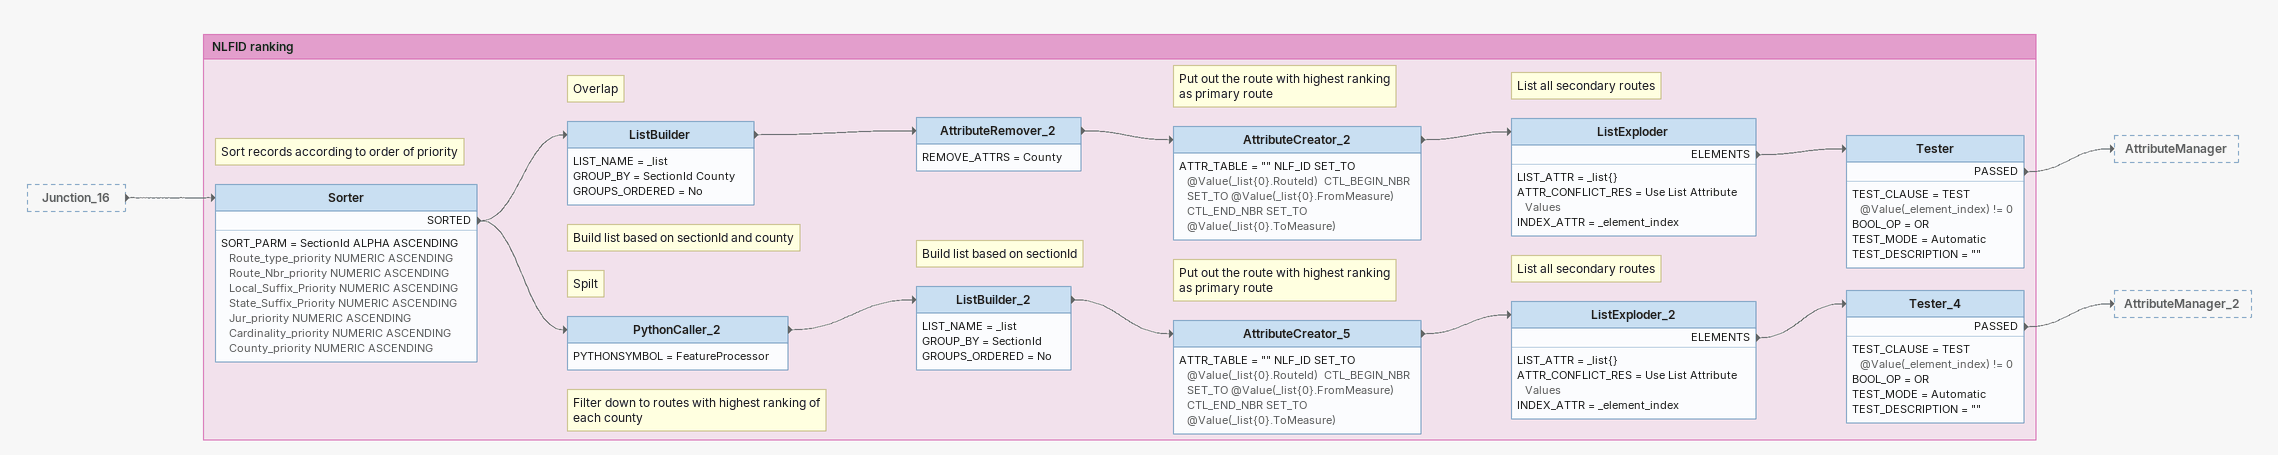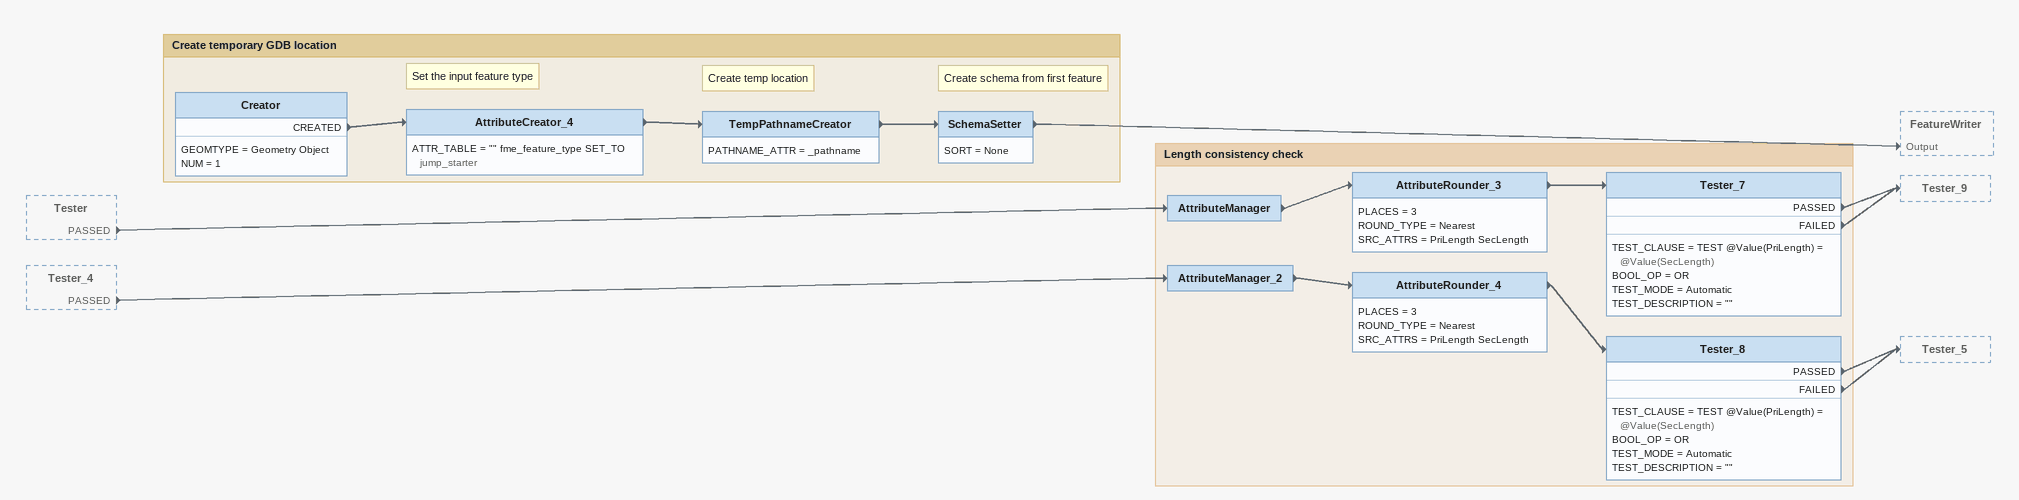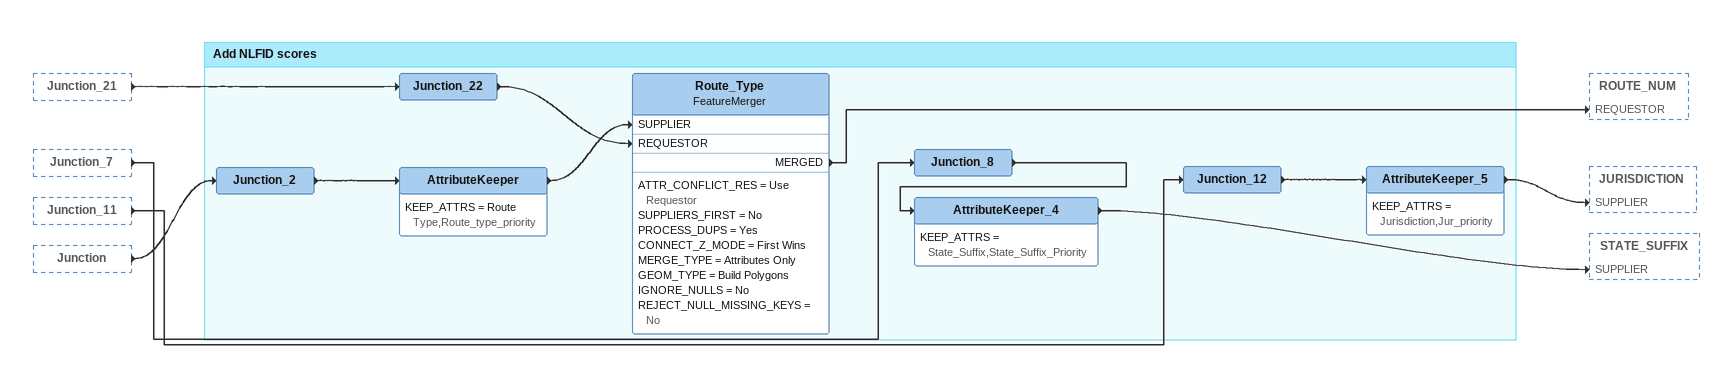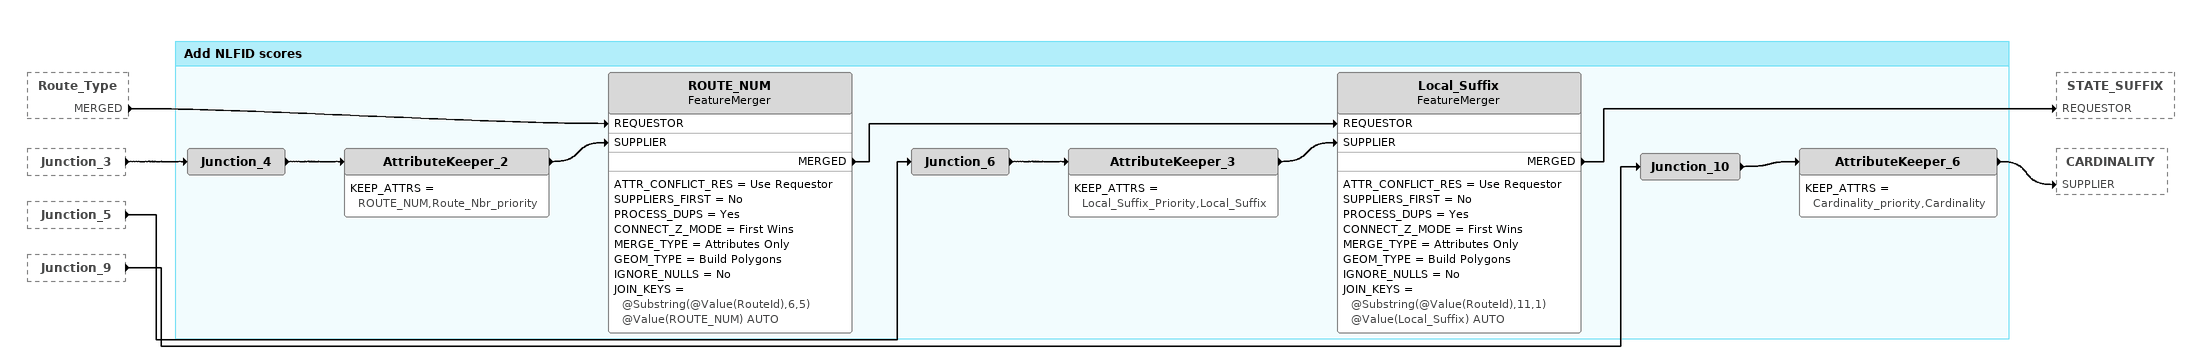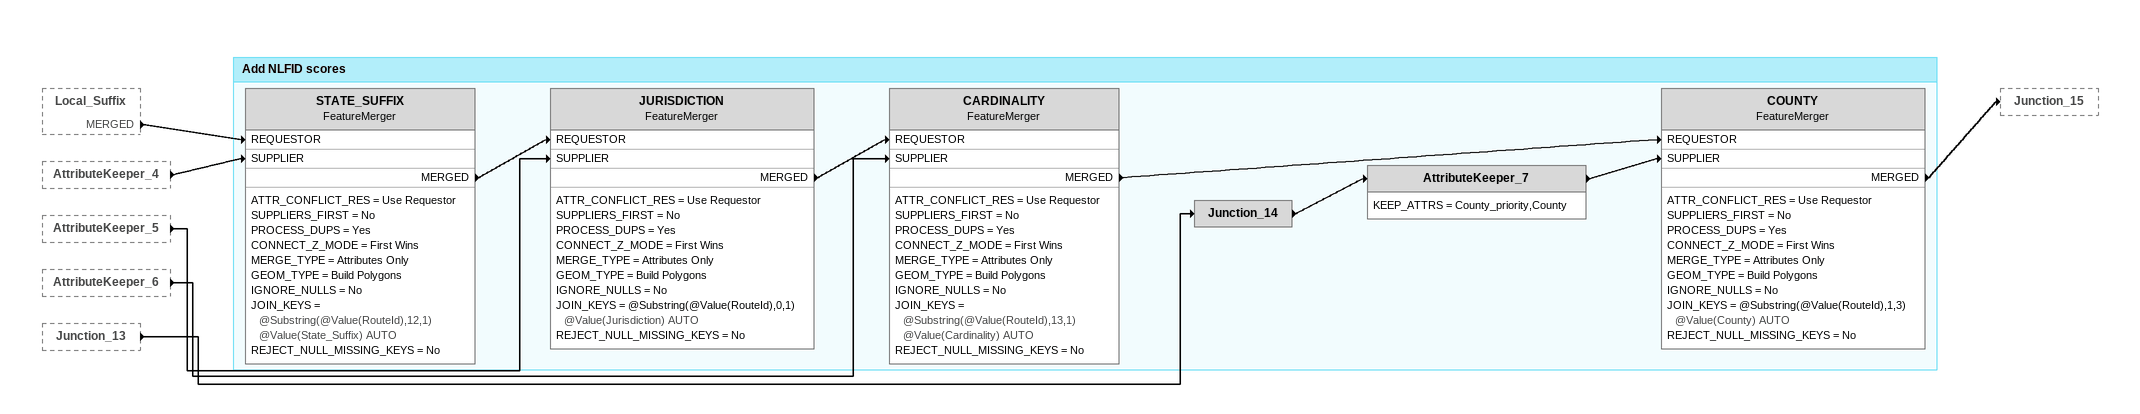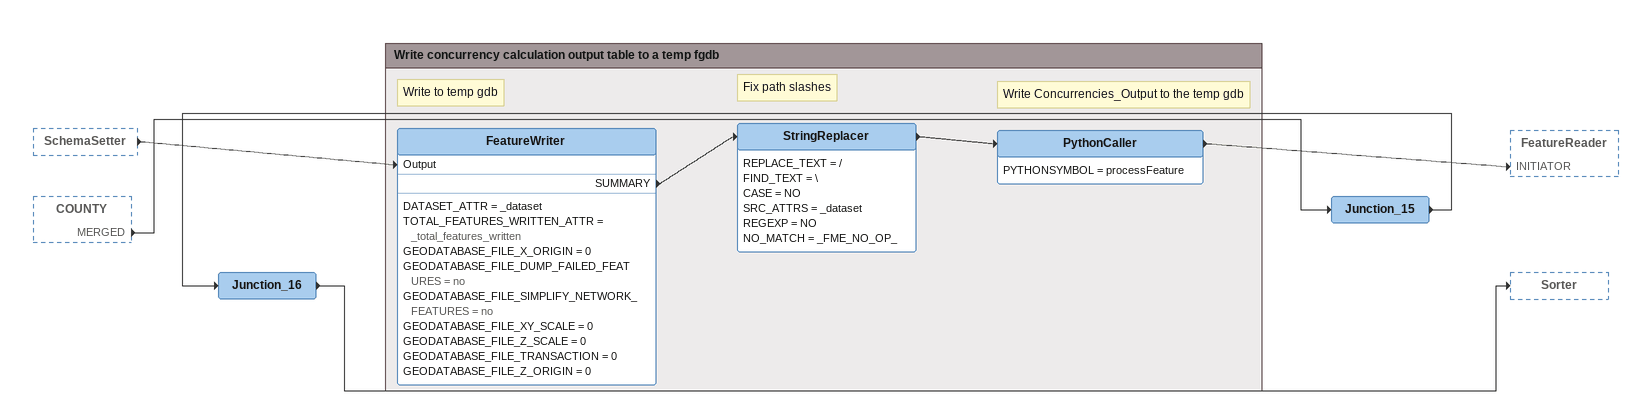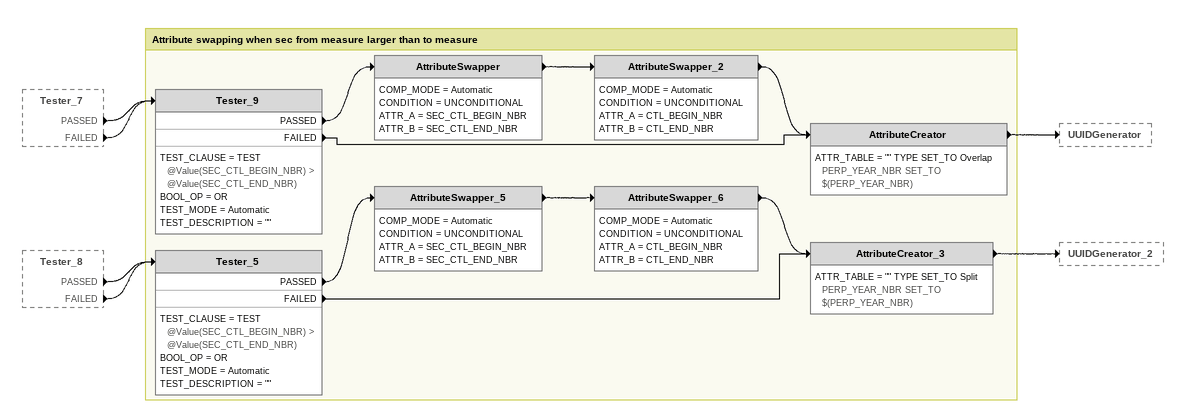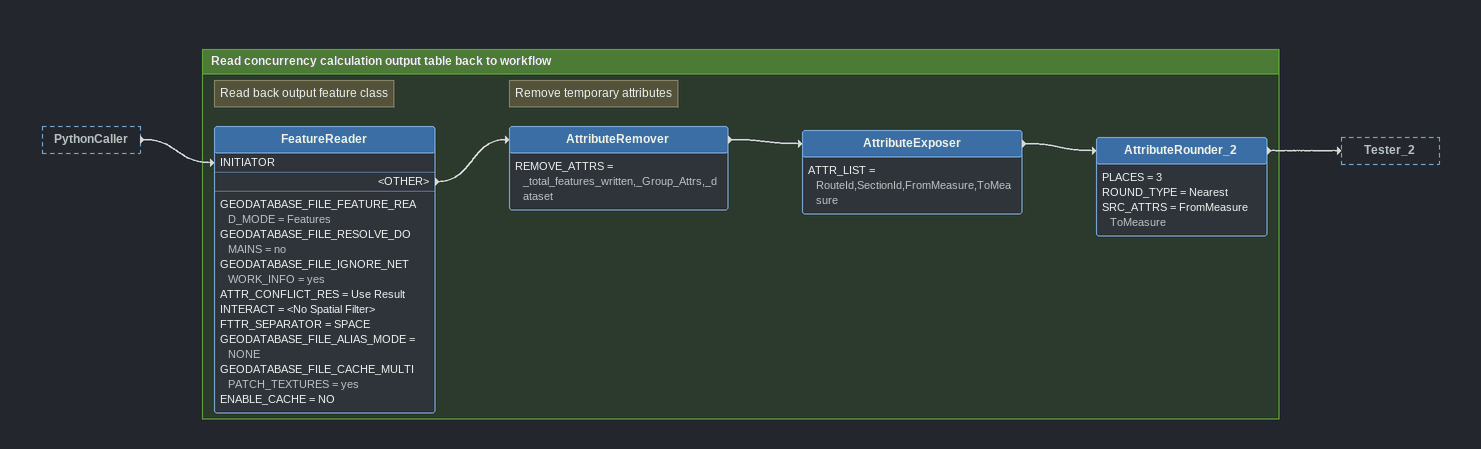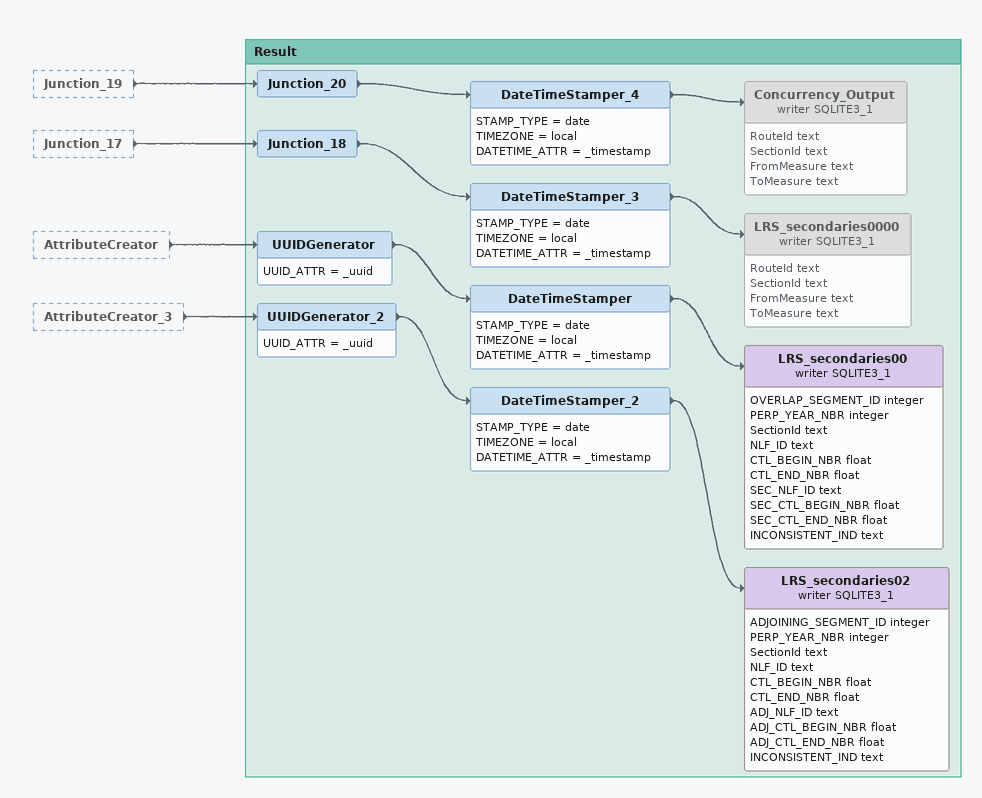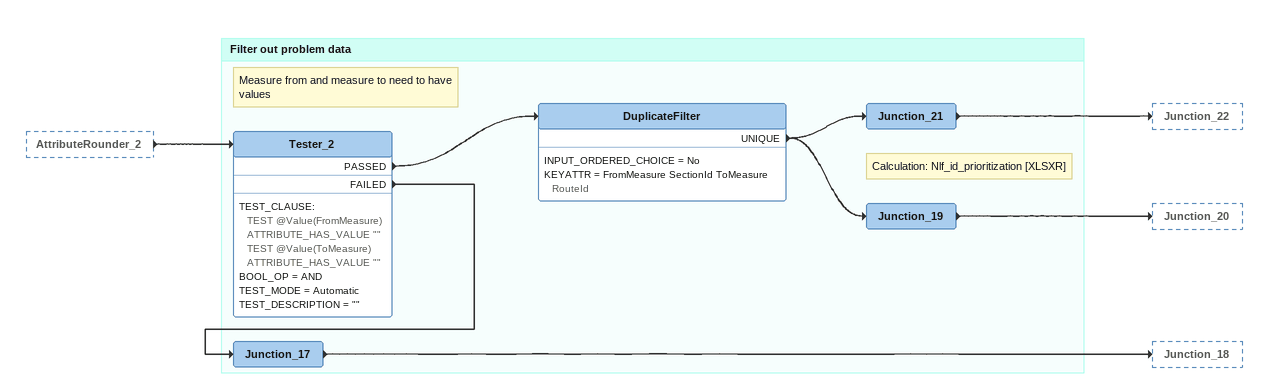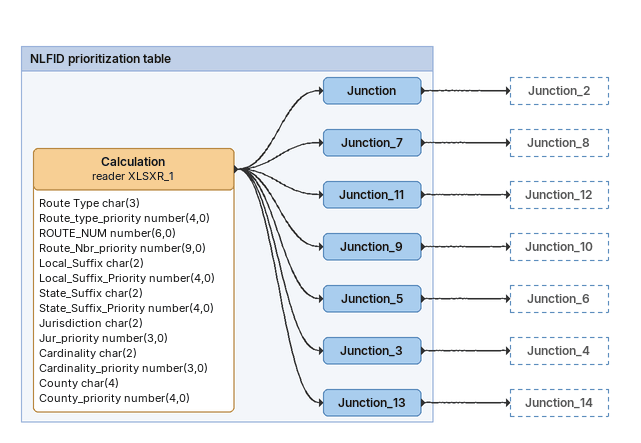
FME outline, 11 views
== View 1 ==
Junction_16 [outside]
    -> Sorter

Bookmark: NLFID ranking
Note: Sort records according to order of priority
Sorter
    SORT_PARM = SectionId ALPHA ASCENDING Route_type_priority NUMERIC ASCENDING Route_Nbr_priority NUMERIC ASCENDING Local_Suffix_Priority NUMERIC ASCENDING State_Suffix_Priority NUMERIC ASCENDING Jur_priority NUMERIC ASCENDING Cardinality_priority NUMERIC ASCENDING County_priority NUMERIC ASCENDING
    SORTED -> ListBuilder
    SORTED -> PythonCaller_2
Note: Overlap
Note: Build list based on sectionId and county
ListBuilder
    LIST_NAME = _list
    GROUP_BY = SectionId County
    GROUPS_ORDERED = No
    -> AttributeRemover_2
AttributeRemover_2
    REMOVE_ATTRS = County
    -> AttributeCreator_2
Note: Put out the route with highest ranking / as primary route
AttributeCreator_2
    ATTR_TABLE = "" NLF_ID SET_TO @Value(_list{0}.RouteId)  CTL_BEGIN_NBR SET_TO @Value(_list{0}.FromMeasure)  CTL_END_NBR SET_TO @Value(_list{0}.ToMeasure)
    -> ListExploder
Note: List all secondary routes
ListExploder
    LIST_ATTR = _list{}
    ATTR_CONFLICT_RES = Use List Attribute Values
    INDEX_ATTR = _element_index
    ELEMENTS -> Tester
Tester
    TEST_CLAUSE = TEST @Value(_element_index) != 0
    BOOL_OP = OR
    TEST_MODE = Automatic
    TEST_DESCRIPTION = ""
    PASSED -> AttributeManager
Note: Filter down to routes with highest ranking of each county
Note: Spilt
PythonCaller_2
    PYTHONSYMBOL = FeatureProcessor
    -> ListBuilder_2
Note: Build list based on sectionId
ListBuilder_2
    LIST_NAME = _list
    GROUP_BY = SectionId
    GROUPS_ORDERED = No
    -> AttributeCreator_5
Note: Put out the route with highest ranking / as primary route
AttributeCreator_5
    ATTR_TABLE = "" NLF_ID SET_TO @Value(_list{0}.RouteId)  CTL_BEGIN_NBR SET_TO @Value(_list{0}.FromMeasure)  CTL_END_NBR SET_TO @Value(_list{0}.ToMeasure)
    -> ListExploder_2
Note: List all secondary routes
ListExploder_2
    LIST_ATTR = _list{}
    ATTR_CONFLICT_RES = Use List Attribute Values
    INDEX_ATTR = _element_index
    ELEMENTS -> Tester_4
Tester_4
    TEST_CLAUSE = TEST @Value(_element_index) != 0
    BOOL_OP = OR
    TEST_MODE = Automatic
    TEST_DESCRIPTION = ""
    PASSED -> AttributeManager_2

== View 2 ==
Tester [outside]
    PASSED -> AttributeManager
Tester_4 [outside]
    PASSED -> AttributeManager_2

Bookmark: Create temporary GDB location
Creator
    GEOMTYPE = Geometry Object
    NUM = 1
    CREATED -> AttributeCreator_4
Note: Set the input feature type
AttributeCreator_4
    ATTR_TABLE = "" fme_feature_type SET_TO jump_starter
    -> TempPathnameCreator
Note: Create temp location
TempPathnameCreator
    PATHNAME_ATTR = _pathname
    -> SchemaSetter
Note: Create schema from first feature
SchemaSetter
    SORT = None
    -> FeatureWriter [Output]

Bookmark: Length consistency check
AttributeManager
    -> AttributeRounder_3
AttributeRounder_3
    PLACES = 3
    ROUND_TYPE = Nearest
    SRC_ATTRS = PriLength SecLength
    -> Tester_7
Tester_7
    TEST_CLAUSE = TEST @Value(PriLength) = @Value(SecLength)
    BOOL_OP = OR
    TEST_MODE = Automatic
    TEST_DESCRIPTION = ""
    PASSED -> Tester_9
    FAILED -> Tester_9
AttributeManager_2
    -> AttributeRounder_4
AttributeRounder_4
    PLACES = 3
    ROUND_TYPE = Nearest
    SRC_ATTRS = PriLength SecLength
    -> Tester_8
Tester_8
    TEST_CLAUSE = TEST @Value(PriLength) = @Value(SecLength)
    BOOL_OP = OR
    TEST_MODE = Automatic
    TEST_DESCRIPTION = ""
    PASSED -> Tester_5
    FAILED -> Tester_5

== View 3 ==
Junction_21 [outside]
    -> Junction_22
Junction_7 [outside]
    -> Junction_8
Junction_11 [outside]
    -> Junction_12
Junction [outside]
    -> Junction_2

Bookmark: Add NLFID scores
Junction_22
    -> Route_Type [REQUESTOR]
Junction_2
    -> AttributeKeeper
AttributeKeeper
    KEEP_ATTRS = Route Type,Route_type_priority
    -> Route_Type [SUPPLIER]
Route_Type: FeatureMerger
    ATTR_CONFLICT_RES = Use Requestor
    SUPPLIERS_FIRST = No
    PROCESS_DUPS = Yes
    CONNECT_Z_MODE = First Wins
    MERGE_TYPE = Attributes Only
    GEOM_TYPE = Build Polygons
    IGNORE_NULLS = No
    REJECT_NULL_MISSING_KEYS = No
    MERGED -> ROUTE_NUM [REQUESTOR]
Junction_8
    -> AttributeKeeper_4
AttributeKeeper_4
    KEEP_ATTRS = State_Suffix,State_Suffix_Priority
    -> STATE_SUFFIX [SUPPLIER]
Junction_12
    -> AttributeKeeper_5
AttributeKeeper_5
    KEEP_ATTRS = Jurisdiction,Jur_priority
    -> JURISDICTION [SUPPLIER]

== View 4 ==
Route_Type [outside]
    MERGED -> ROUTE_NUM [REQUESTOR]
Junction_3 [outside]
    -> Junction_4
Junction_5 [outside]
    -> Junction_6
Junction_9 [outside]
    -> Junction_10

Bookmark: Add NLFID scores
Junction_10
    -> AttributeKeeper_6
AttributeKeeper_6
    KEEP_ATTRS = Cardinality_priority,Cardinality
    -> CARDINALITY [SUPPLIER]
Junction_6
    -> AttributeKeeper_3
AttributeKeeper_3
    KEEP_ATTRS = Local_Suffix_Priority,Local_Suffix
    -> Local_Suffix [SUPPLIER]
Junction_4
    -> AttributeKeeper_2
AttributeKeeper_2
    KEEP_ATTRS = ROUTE_NUM,Route_Nbr_priority
    -> ROUTE_NUM [SUPPLIER]
ROUTE_NUM: FeatureMerger
    ATTR_CONFLICT_RES = Use Requestor
    SUPPLIERS_FIRST = No
    PROCESS_DUPS = Yes
    CONNECT_Z_MODE = First Wins
    MERGE_TYPE = Attributes Only
    GEOM_TYPE = Build Polygons
    IGNORE_NULLS = No
    JOIN_KEYS = @Substring(@Value(RouteId),6,5) @Value(ROUTE_NUM) AUTO
    MERGED -> Local_Suffix [REQUESTOR]
Local_Suffix: FeatureMerger
    ATTR_CONFLICT_RES = Use Requestor
    SUPPLIERS_FIRST = No
    PROCESS_DUPS = Yes
    CONNECT_Z_MODE = First Wins
    MERGE_TYPE = Attributes Only
    GEOM_TYPE = Build Polygons
    IGNORE_NULLS = No
    JOIN_KEYS = @Substring(@Value(RouteId),11,1) @Value(Local_Suffix) AUTO
    MERGED -> STATE_SUFFIX [REQUESTOR]

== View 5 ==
Local_Suffix [outside]
    MERGED -> STATE_SUFFIX [REQUESTOR]
AttributeKeeper_4 [outside]
    -> STATE_SUFFIX [SUPPLIER]
AttributeKeeper_5 [outside]
    -> JURISDICTION [SUPPLIER]
AttributeKeeper_6 [outside]
    -> CARDINALITY [SUPPLIER]
Junction_13 [outside]
    -> Junction_14

Bookmark: Add NLFID scores
STATE_SUFFIX: FeatureMerger
    ATTR_CONFLICT_RES = Use Requestor
    SUPPLIERS_FIRST = No
    PROCESS_DUPS = Yes
    CONNECT_Z_MODE = First Wins
    MERGE_TYPE = Attributes Only
    GEOM_TYPE = Build Polygons
    IGNORE_NULLS = No
    JOIN_KEYS = @Substring(@Value(RouteId),12,1) @Value(State_Suffix) AUTO
    REJECT_NULL_MISSING_KEYS = No
    MERGED -> JURISDICTION [REQUESTOR]
JURISDICTION: FeatureMerger
    ATTR_CONFLICT_RES = Use Requestor
    SUPPLIERS_FIRST = No
    PROCESS_DUPS = Yes
    CONNECT_Z_MODE = First Wins
    MERGE_TYPE = Attributes Only
    GEOM_TYPE = Build Polygons
    IGNORE_NULLS = No
    JOIN_KEYS = @Substring(@Value(RouteId),0,1) @Value(Jurisdiction) AUTO
    REJECT_NULL_MISSING_KEYS = No
    MERGED -> CARDINALITY [REQUESTOR]
CARDINALITY: FeatureMerger
    ATTR_CONFLICT_RES = Use Requestor
    SUPPLIERS_FIRST = No
    PROCESS_DUPS = Yes
    CONNECT_Z_MODE = First Wins
    MERGE_TYPE = Attributes Only
    GEOM_TYPE = Build Polygons
    IGNORE_NULLS = No
    JOIN_KEYS = @Substring(@Value(RouteId),13,1) @Value(Cardinality) AUTO
    REJECT_NULL_MISSING_KEYS = No
    MERGED -> COUNTY [REQUESTOR]
Junction_14
    -> AttributeKeeper_7
AttributeKeeper_7
    KEEP_ATTRS = County_priority,County
    -> COUNTY [SUPPLIER]
COUNTY: FeatureMerger
    ATTR_CONFLICT_RES = Use Requestor
    SUPPLIERS_FIRST = No
    PROCESS_DUPS = Yes
    CONNECT_Z_MODE = First Wins
    MERGE_TYPE = Attributes Only
    GEOM_TYPE = Build Polygons
    IGNORE_NULLS = No
    JOIN_KEYS = @Substring(@Value(RouteId),1,3) @Value(County) AUTO
    REJECT_NULL_MISSING_KEYS = No
    MERGED -> Junction_15

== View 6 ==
SchemaSetter [outside]
    -> FeatureWriter [Output]
COUNTY [outside]
    MERGED -> Junction_15
Junction_15
    -> Junction_16
Junction_16
    -> Sorter

Bookmark: Write concurrency calculation output table to a temp fgdb
Note: Write to temp gdb
FeatureWriter
    DATASET_ATTR = _dataset
    TOTAL_FEATURES_WRITTEN_ATTR = _total_features_written
    GEODATABASE_FILE_X_ORIGIN = 0
    GEODATABASE_FILE_DUMP_FAILED_FEATURES = no
    GEODATABASE_FILE_SIMPLIFY_NETWORK_FEATURES = no
    GEODATABASE_FILE_XY_SCALE = 0
    GEODATABASE_FILE_Z_SCALE = 0
    GEODATABASE_FILE_TRANSACTION = 0
    GEODATABASE_FILE_Z_ORIGIN = 0
    SUMMARY -> StringReplacer
Note: Fix path slashes
StringReplacer
    REPLACE_TEXT = /
    FIND_TEXT = \
    CASE = NO
    SRC_ATTRS = _dataset
    REGEXP = NO
    NO_MATCH = _FME_NO_OP_
    -> PythonCaller
Note: Write Concurrencies_Output to the temp gdb
PythonCaller
    PYTHONSYMBOL = processFeature
    -> FeatureReader [INITIATOR]

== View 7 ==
Tester_7 [outside]
    PASSED -> Tester_9
    FAILED -> Tester_9
Tester_8 [outside]
    PASSED -> Tester_5
    FAILED -> Tester_5

Bookmark: Attribute swapping when sec from measure larger than to measure
Tester_9
    TEST_CLAUSE = TEST @Value(SEC_CTL_BEGIN_NBR) > @Value(SEC_CTL_END_NBR)
    BOOL_OP = OR
    TEST_MODE = Automatic
    TEST_DESCRIPTION = ""
    PASSED -> AttributeSwapper
    FAILED -> AttributeCreator
AttributeSwapper
    COMP_MODE = Automatic
    CONDITION = UNCONDITIONAL
    ATTR_A = SEC_CTL_BEGIN_NBR
    ATTR_B = SEC_CTL_END_NBR
    -> AttributeSwapper_2
AttributeSwapper_2
    COMP_MODE = Automatic
    CONDITION = UNCONDITIONAL
    ATTR_A = CTL_BEGIN_NBR
    ATTR_B = CTL_END_NBR
    -> AttributeCreator
AttributeCreator
    ATTR_TABLE = "" TYPE SET_TO Overlap  PERP_YEAR_NBR SET_TO $(PERP_YEAR_NBR)
    -> UUIDGenerator
Tester_5
    TEST_CLAUSE = TEST @Value(SEC_CTL_BEGIN_NBR) > @Value(SEC_CTL_END_NBR)
    BOOL_OP = OR
    TEST_MODE = Automatic
    TEST_DESCRIPTION = ""
    PASSED -> AttributeSwapper_5
    FAILED -> AttributeCreator_3
AttributeSwapper_5
    COMP_MODE = Automatic
    CONDITION = UNCONDITIONAL
    ATTR_A = SEC_CTL_BEGIN_NBR
    ATTR_B = SEC_CTL_END_NBR
    -> AttributeSwapper_6
AttributeSwapper_6
    COMP_MODE = Automatic
    CONDITION = UNCONDITIONAL
    ATTR_A = CTL_BEGIN_NBR
    ATTR_B = CTL_END_NBR
    -> AttributeCreator_3
AttributeCreator_3
    ATTR_TABLE = "" TYPE SET_TO Split  PERP_YEAR_NBR SET_TO $(PERP_YEAR_NBR)
    -> UUIDGenerator_2

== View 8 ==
PythonCaller [outside]
    -> FeatureReader [INITIATOR]

Bookmark: Read concurrency calculation output table back to workflow
Note: Read back output feature class
FeatureReader
    GEODATABASE_FILE_FEATURE_READ_MODE = Features
    GEODATABASE_FILE_RESOLVE_DOMAINS = no
    GEODATABASE_FILE_IGNORE_NETWORK_INFO = yes
    ATTR_CONFLICT_RES = Use Result
    INTERACT = <No Spatial Filter>
    FTTR_SEPARATOR = SPACE
    GEODATABASE_FILE_ALIAS_MODE = NONE
    GEODATABASE_FILE_CACHE_MULTIPATCH_TEXTURES = yes
    ENABLE_CACHE = NO
    <OTHER> -> AttributeRemover
Note: Remove temporary attributes
AttributeRemover
    REMOVE_ATTRS = _total_features_written,_Group_Attrs,_dataset
    -> AttributeExposer
AttributeExposer
    ATTR_LIST = RouteId,SectionId,FromMeasure,ToMeasure
    -> AttributeRounder_2
AttributeRounder_2
    PLACES = 3
    ROUND_TYPE = Nearest
    SRC_ATTRS = FromMeasure ToMeasure
    -> Tester_2

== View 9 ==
Junction_19 [outside]
    -> Junction_20
Junction_17 [outside]
    -> Junction_18
AttributeCreator [outside]
    -> UUIDGenerator
AttributeCreator_3 [outside]
    -> UUIDGenerator_2

Bookmark: Result
Junction_20
    -> DateTimeStamper_4
DateTimeStamper_4
    STAMP_TYPE = date
    TIMEZONE = local
    DATETIME_ATTR = _timestamp
    -> Concurrency_Output (writer SQLITE3_1)
Concurrency_Output (writer SQLITE3_1) [off]
    attributes: RouteId text, SectionId text, FromMeasure text, ToMeasure text
Junction_18
    -> DateTimeStamper_3
DateTimeStamper_3
    STAMP_TYPE = date
    TIMEZONE = local
    DATETIME_ATTR = _timestamp
    -> LRS_secondaries0000 (writer SQLITE3_1)
LRS_secondaries0000 (writer SQLITE3_1) [off]
    attributes: RouteId text, SectionId text, FromMeasure text, ToMeasure text
UUIDGenerator
    UUID_ATTR = _uuid
    -> DateTimeStamper
DateTimeStamper
    STAMP_TYPE = date
    TIMEZONE = local
    DATETIME_ATTR = _timestamp
    -> LRS_secondaries00 (writer SQLITE3_1)
LRS_secondaries00 (writer SQLITE3_1)
    attributes: OVERLAP_SEGMENT_ID integer, PERP_YEAR_NBR integer, SectionId text, NLF_ID text, CTL_BEGIN_NBR float, CTL_END_NBR float, SEC_NLF_ID text, SEC_CTL_BEGIN_NBR float, SEC_CTL_END_NBR float, INCONSISTENT_IND text
UUIDGenerator_2
    UUID_ATTR = _uuid
    -> DateTimeStamper_2
DateTimeStamper_2
    STAMP_TYPE = date
    TIMEZONE = local
    DATETIME_ATTR = _timestamp
    -> LRS_secondaries02 (writer SQLITE3_1)
LRS_secondaries02 (writer SQLITE3_1)
    attributes: ADJOINING_SEGMENT_ID integer, PERP_YEAR_NBR integer, SectionId text, NLF_ID text, CTL_BEGIN_NBR float, CTL_END_NBR float, ADJ_NLF_ID text, ADJ_CTL_BEGIN_NBR float, ADJ_CTL_END_NBR float, INCONSISTENT_IND text

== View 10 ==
AttributeRounder_2 [outside]
    -> Tester_2

Bookmark: Filter out problem data
Note: Measure from and measure to need to have values
Tester_2
    TEST_CLAUSE:
      TEST @Value(FromMeasure) ATTRIBUTE_HAS_VALUE ""
      TEST @Value(ToMeasure) ATTRIBUTE_HAS_VALUE ""
    BOOL_OP = AND
    TEST_MODE = Automatic
    TEST_DESCRIPTION = ""
    PASSED -> DuplicateFilter
    FAILED -> Junction_17
DuplicateFilter
    INPUT_ORDERED_CHOICE = No
    KEYATTR = FromMeasure SectionId ToMeasure RouteId
    UNIQUE -> Junction_21
    UNIQUE -> Junction_19
Note: Calculation: Nlf_id_prioritization [XLSXR]
Junction_21
    -> Junction_22
Junction_19
    -> Junction_20
Junction_17
    -> Junction_18

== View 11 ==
Bookmark: NLFID prioritization table
Calculation (reader XLSXR_1)
    attributes: Route Type char(3), Route_type_priority number(4,0), ROUTE_NUM number(6,0), Route_Nbr_priority number(9,0), Local_Suffix char(2), Local_Suffix_Priority number(4,0), State_Suffix char(2), State_Suffix_Priority number(4,0), Jurisdiction char(2), Jur_priority number(3,0), Cardinality char(2), Cardinality_priority number(3,0), County char(4), County_priority number(4,0)
    -> Junction
    -> Junction_3
    -> Junction_5
    -> Junction_7
    -> Junction_9
    -> Junction_11
    -> Junction_13
Junction
    -> Junction_2
Junction_7
    -> Junction_8
Junction_11
    -> Junction_12
Junction_9
    -> Junction_10
Junction_5
    -> Junction_6
Junction_3
    -> Junction_4
Junction_13
    -> Junction_14
